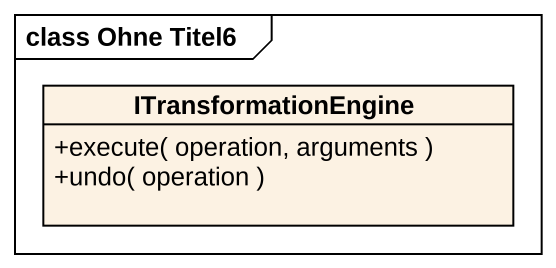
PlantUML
@startuml
mainframe class Ohne Titel6
hide circle
hide empty members
skinparam classAttributeIconSize 0
class ITransformationEngine {
  +execute( operation, arguments )
  +undo( operation )
}
@enduml
